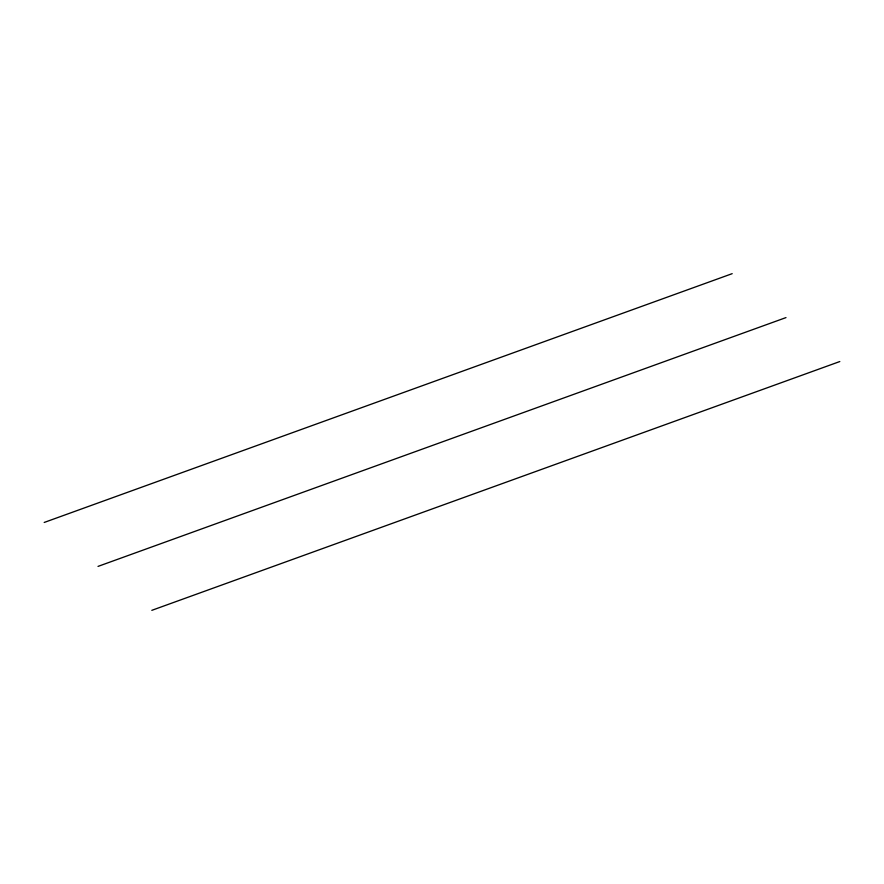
<?xml version="1.0" encoding="UTF-8"?>
<svg xmlns="http://www.w3.org/2000/svg" width="884" height="884" viewBox="0 0 884 884"><rect width="100%" height="100%" fill="white"/><g stroke="black" fill="none" stroke-linecap="round" stroke-linejoin="round"><path stroke-width="1.33" d="M44.2 522.455L732.184 273.664M98.014 566.401L785.986 317.599M151.816 610.336L839.8 361.545"/></g></svg>
